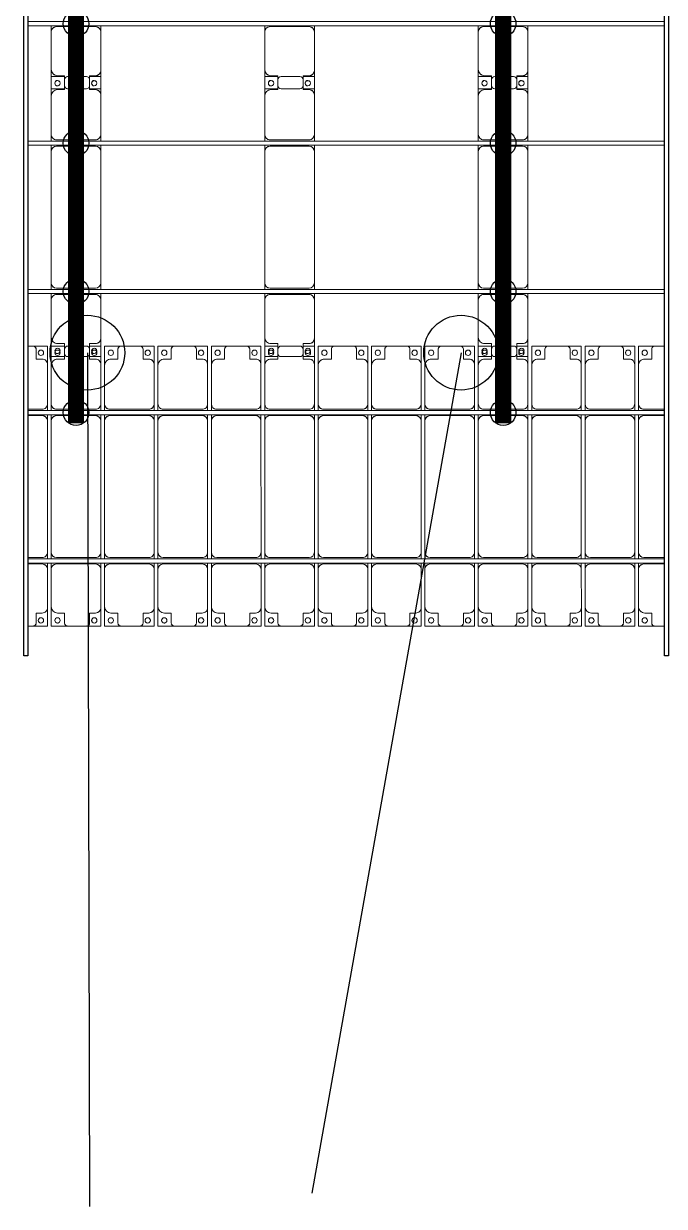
# Model space of a CAD drawing. Header units: millimetres. Extents: x -496478 to -186190, y -204059 to -87354.
# Drawn here: x -373232 to -367232, y -176156 to -165073 of the extents above; entities that cross this region are included whole.
import ezdxf

# ---------------------------------------------------------------- set-up
doc = ezdxf.new("R2010")
doc.units = ezdxf.units.MM
for name, color, linetype, lineweight in [('A-DETL-MBND', 5, 'Continuous', 9), ('A-GENM', 13, 'Continuous', 9), ('S-BEAM', 12, 'Continuous', 9)]:
    doc.layers.add(name, color=color, linetype=linetype, lineweight=lineweight)
for name, color, linetype in [('GC-BICH NEO', 6, 'Continuous'), ('GC-DAY NEO', 5, 'Continuous'), ('GC-HOP 40x60 GIA CUONG', 1, 'Continuous')]:
    doc.layers.add(name, color=color, linetype=linetype)

# ---------------------------------------------------------------- blocks, each defined once
blk = doc.blocks.new('Dải phao đi lại kèm đỡ invester - DẢI PHAO ĐI LẠI-18893-BỐ TRÍ KHUNG KẾT CẤU BÈ PIN 01')
at = {"layer": 'A-DETL-MBND', "color": 8}
for p, q in [((65588, 1312), (65540, 1312)), ((65588, 1312), (65723, 1312)), ((65723, 1312), (65588, 1312)), ((65618, 1190), (65618, 1282)), ((65723, 1312), (65723, 1140)), ((65758, 1312), (65882, 1312)), ((65758, 1130), (65758, 1312)), ((65882, 1282), (65882, 1190)), ((66088, 1312), (65912, 1312)), ((66118, 1312), (66223, 1312)), ((66118, 1190), (66118, 1282)), ((66223, 1312), (66223, 1140)), ((66258, 1312), (66412, 1312)), ((66258, 1130), (66258, 1312)), ((66412, 1312), (66258, 1312)), ((66382, 1282), (66382, 1190)), ((66588, 1312), (66412, 1312)), ((66588, 1312), (66723, 1312)), ((66723, 1312), (66588, 1312)), ((66618, 1190), (66618, 1282)), ((66723, 1312), (66723, 1140)), ((66758, 1312), (66912, 1312)), ((66758, 1130), (66758, 1312)), ((66912, 1312), (66758, 1312)), ((66882, 1282), (66882, 1190)), ((67088, 1312), (66912, 1312)), ((67088, 1312), (67223, 1312)), ((67223, 1312), (67088, 1312)), ((67118, 1190), (67118, 1282)), ((67223, 1312), (67223, 1140)), ((67258, 1312), (67412, 1312)), ((67258, 1130), (67258, 1312)), ((67412, 1312), (67258, 1312)), ((67382, 1282), (67382, 1190)), ((67588, 1312), (67412, 1312)), ((67588, 1312), (67723, 1312)), ((67723, 1312), (67588, 1312)), ((67618, 1190), (67618, 1282)), ((67723, 1312), (67723, 1140)), ((67758, 1312), (67882, 1312)), ((67758, 1130), (67758, 1312)), ((67882, 1282), (67882, 1190)), ((68088, 1312), (67912, 1312)), ((68118, 1312), (68223, 1312)), ((68118, 1190), (68118, 1282)), ((68223, 1312), (68223, 1140)), ((68258, 1312), (68412, 1312)), ((68258, 1130), (68258, 1312)), ((68412, 1312), (68258, 1312)), ((68382, 1282), (68382, 1190)), ((68588, 1312), (68412, 1312)), ((68590, 1312), (68723, 1312)), ((68723, 1312), (68590, 1312)), ((68618, 1190), (68618, 1282)), ((68723, 1312), (68723, 1140)), ((68758, 1312), (68912, 1312)), ((68758, 1130), (68758, 1312)), ((68912, 1312), (68758, 1312)), ((68882, 1282), (68882, 1190)), ((69088, 1312), (68912, 1312)), ((69088, 1312), (69223, 1312)), ((69223, 1312), (69088, 1312)), ((69118, 1190), (69118, 1282)), ((69223, 1312), (69223, 1140)), ((69258, 1312), (69412, 1312)), ((69258, 1130), (69258, 1312)), ((69412, 1312), (69258, 1312)), ((69382, 1282), (69382, 1190)), ((69588, 1312), (69412, 1312)), ((69588, 1312), (69723, 1312)), ((69723, 1312), (69588, 1312)), ((69618, 1190), (69618, 1282)), ((69723, 1312), (69723, 1140)), ((69758, 1312), (69882, 1312)), ((69758, 1130), (69758, 1312)), ((69882, 1282), (69882, 1190)), ((70088, 1312), (69912, 1312)), ((70118, 1312), (70223, 1312)), ((70118, 1190), (70118, 1282)), ((70223, 1312), (70223, 1140)), ((70258, 1312), (70412, 1312)), ((70258, 1130), (70258, 1312)), ((70412, 1312), (70258, 1312)), ((70382, 1282), (70382, 1190)), ((70588, 1312), (70412, 1312)), ((70588, 1312), (70723, 1312)), ((70723, 1312), (70588, 1312)), ((70618, 1190), (70618, 1282)), ((70723, 1312), (70723, 1140)), ((70758, 1312), (70912, 1312)), ((70758, 1130), (70758, 1312)), ((70912, 1312), (70758, 1312)), ((70882, 1282), (70882, 1190)), ((71088, 1312), (70912, 1312)), ((71088, 1312), (71223, 1312)), ((71223, 1312), (71088, 1312)), ((71118, 1190), (71118, 1282)), ((71223, 1312), (71223, 1140)), ((71258, 1312), (71412, 1312)), ((71258, 1130), (71258, 1312)), ((71412, 1312), (71258, 1312)), ((71382, 1282), (71382, 1190)), ((71500, 1312), (71412, 1312)), ((65673, 1190), (65618, 1190)), ((65723, 770), (65723, 1140)), ((65758, 1130), (65758, 770)), ((65882, 1190), (65818, 1190)), ((66173, 1190), (66118, 1190)), ((66223, 770), (66223, 1140)), ((66258, 1130), (66258, 770)), ((66382, 1190), (66318, 1190)), ((66673, 1190), (66618, 1190)), ((66723, 770), (66723, 1140)), ((66758, 1130), (66758, 770)), ((66882, 1190), (66818, 1190)), ((67173, 1190), (67118, 1190)), ((67223, 770), (67223, 1140)), ((67258, 1130), (67258, 770)), ((67382, 1190), (67318, 1190)), ((67673, 1190), (67618, 1190)), ((67723, 770), (67723, 1140)), ((67758, 1130), (67758, 770)), ((67882, 1190), (67818, 1190)), ((68173, 1190), (68118, 1190)), ((68223, 770), (68223, 1140)), ((68258, 1130), (68258, 770)), ((68382, 1190), (68318, 1190)), ((68673, 1190), (68618, 1190)), ((68723, 770), (68723, 1140)), ((68758, 1130), (68758, 770)), ((68882, 1190), (68818, 1190)), ((69173, 1190), (69118, 1190)), ((69223, 770), (69223, 1140)), ((69258, 1130), (69258, 770)), ((69382, 1190), (69318, 1190)), ((69673, 1190), (69618, 1190)), ((69723, 770), (69723, 1140)), ((69758, 1130), (69758, 770)), ((69882, 1190), (69818, 1190)), ((70173, 1190), (70118, 1190)), ((70223, 770), (70223, 1140)), ((70258, 1130), (70258, 770)), ((70382, 1190), (70318, 1190)), ((70673, 1190), (70618, 1190)), ((70723, 770), (70723, 1140)), ((70758, 1130), (70758, 770)), ((70882, 1190), (70818, 1190)), ((71173, 1190), (71118, 1190)), ((71223, 770), (71223, 1140)), ((71258, 1130), (71258, 770)), ((71382, 1190), (71318, 1190)), ((65540, 720), (65673, 720)), ((65723, 770), (65723, 708)), ((65723, 668), (65723, 610)), ((65758, 708), (65758, 770)), ((65758, 610), (65758, 668)), ((65808, 720), (66173, 720)), ((66223, 770), (66223, 708)), ((66223, 668), (66223, 610)), ((66258, 708), (66258, 770)), ((66258, 610), (66258, 668)), ((66308, 720), (66673, 720)), ((66723, 770), (66723, 708)), ((66723, 668), (66723, 610)), ((66758, 708), (66758, 770)), ((66758, 610), (66758, 668)), ((66808, 720), (67173, 720)), ((67223, 770), (67223, 708)), ((67223, 668), (67223, 610)), ((67258, 708), (67258, 770)), ((67258, 610), (67258, 668)), ((67308, 720), (67673, 720)), ((67723, 770), (67723, 708)), ((67723, 668), (67723, 610)), ((67758, 708), (67758, 770)), ((67758, 610), (67758, 668)), ((67808, 720), (68173, 720)), ((68223, 770), (68223, 708)), ((68223, 668), (68223, 610)), ((68258, 708), (68258, 770)), ((68258, 610), (68258, 668)), ((68308, 720), (68673, 720)), ((68723, 770), (68723, 708)), ((68723, 668), (68723, 610)), ((68758, 708), (68758, 770)), ((68758, 610), (68758, 668)), ((68808, 720), (69173, 720)), ((69223, 770), (69223, 708)), ((69223, 668), (69223, 610)), ((69258, 708), (69258, 770)), ((69258, 610), (69258, 668)), ((69308, 720), (69673, 720)), ((69723, 770), (69723, 708)), ((69723, 668), (69723, 610)), ((69758, 708), (69758, 770)), ((69758, 610), (69758, 668)), ((69808, 720), (70173, 720)), ((70223, 770), (70223, 708)), ((70223, 668), (70223, 610)), ((70258, 708), (70258, 770)), ((70258, 610), (70258, 668)), ((70308, 720), (70673, 720)), ((70723, 770), (70723, 708)), ((70723, 668), (70723, 610)), ((70758, 708), (70758, 770)), ((70758, 610), (70758, 668)), ((70808, 720), (71173, 720)), ((71223, 770), (71223, 708)), ((71223, 668), (71223, 610)), ((71258, 708), (71258, 770)), ((71258, 610), (71258, 668)), ((71308, 720), (71500, 720)), ((65673, 660), (65540, 660)), ((65723, -620), (65723, 610)), ((65758, 610), (65758, -620)), ((66173, 660), (65808, 660)), ((66223, -620), (66223, 610)), ((66258, 610), (66258, -620)), ((66673, 660), (66308, 660)), ((66723, -620), (66723, 610)), ((66758, 610), (66758, -620)), ((67173, 660), (66808, 660)), ((67223, -620), (67223, 610)), ((67258, 610), (67258, -620)), ((67673, 660), (67308, 660)), ((67723, -620), (67723, 610)), ((67758, 610), (67758, -620)), ((68173, 660), (67808, 660)), ((68223, -620), (68223, 610)), ((68258, 610), (68258, -620)), ((68673, 660), (68308, 660)), ((68723, -620), (68723, 610)), ((68758, 610), (68758, -620)), ((69173, 660), (68808, 660)), ((69223, -620), (69223, 610)), ((69258, 610), (69258, -620)), ((69673, 660), (69308, 660)), ((69723, -620), (69723, 610)), ((69758, 610), (69758, -620)), ((70173, 660), (69808, 660)), ((70223, -620), (70223, 610)), ((70258, 610), (70258, -620)), ((70673, 660), (70308, 660)), ((70723, -620), (70723, 610)), ((70758, 610), (70758, -620)), ((71173, 660), (70808, 660)), ((71223, -620), (71223, 610)), ((71258, 610), (71258, -620)), ((71500, 660), (71308, 660)), ((65723, -620), (65723, -682)), ((65758, -682), (65758, -620)), ((66223, -620), (66223, -682)), ((66258, -682), (66258, -620)), ((66723, -620), (66723, -682)), ((66758, -682), (66758, -620)), ((67223, -620), (67223, -682)), ((67258, -682), (67258, -620)), ((67723, -620), (67723, -682)), ((67758, -682), (67758, -620)), ((68223, -620), (68223, -682)), ((68258, -682), (68258, -620)), ((68723, -620), (68723, -682)), ((68758, -682), (68758, -620)), ((69223, -620), (69223, -682)), ((69258, -682), (69258, -620)), ((69723, -620), (69723, -682)), ((69758, -682), (69758, -620)), ((70223, -620), (70223, -682)), ((70258, -682), (70258, -620)), ((70723, -620), (70723, -682)), ((70758, -682), (70758, -620)), ((71223, -620), (71223, -682)), ((71258, -682), (71258, -620)), ((65540, -670), (65673, -670)), ((65673, -730), (65540, -730)), ((65723, -722), (65723, -780)), ((65758, -780), (65758, -722)), ((65808, -670), (66173, -670)), ((66173, -730), (65808, -730)), ((66223, -722), (66223, -780)), ((66258, -780), (66258, -722)), ((66308, -670), (66673, -670)), ((66673, -730), (66308, -730)), ((66723, -722), (66723, -780)), ((66758, -780), (66758, -722)), ((66808, -670), (67173, -670)), ((67173, -730), (66808, -730)), ((67223, -722), (67223, -780)), ((67258, -780), (67258, -722)), ((67308, -670), (67673, -670)), ((67673, -730), (67308, -730)), ((67723, -722), (67723, -780)), ((67758, -780), (67758, -722)), ((67808, -670), (68173, -670)), ((68173, -730), (67808, -730)), ((68223, -722), (68223, -780)), ((68258, -780), (68258, -722)), ((68308, -670), (68673, -670)), ((68673, -730), (68308, -730)), ((68723, -722), (68723, -780)), ((68758, -780), (68758, -722)), ((68808, -670), (69173, -670)), ((69173, -730), (68808, -730)), ((69223, -722), (69223, -780)), ((69258, -780), (69258, -722)), ((69308, -670), (69673, -670)), ((69673, -730), (69308, -730)), ((69723, -722), (69723, -780)), ((69758, -780), (69758, -722)), ((69808, -670), (70173, -670)), ((70173, -730), (69808, -730)), ((70223, -722), (70223, -780)), ((70258, -780), (70258, -722)), ((70308, -670), (70673, -670)), ((70673, -730), (70308, -730)), ((70723, -722), (70723, -780)), ((70758, -780), (70758, -722)), ((70808, -670), (71173, -670)), ((71173, -730), (70808, -730)), ((71223, -722), (71223, -780)), ((71258, -780), (71258, -722)), ((71308, -670), (71500, -670)), ((71500, -730), (71308, -730)), ((65723, -1140), (65723, -780)), ((65758, -780), (65758, -1130)), ((66223, -1140), (66223, -780)), ((66258, -780), (66258, -1130)), ((66723, -1140), (66723, -780)), ((66758, -780), (66758, -1130)), ((67223, -1140), (67223, -780)), ((67258, -780), (67258, -1130)), ((67723, -1140), (67723, -780)), ((67758, -780), (67758, -1130)), ((68223, -1140), (68223, -780)), ((68258, -780), (68258, -1130)), ((68723, -1140), (68723, -780)), ((68758, -780), (68758, -1130)), ((69223, -1140), (69223, -780)), ((69258, -780), (69258, -1130)), ((69723, -1140), (69723, -780)), ((69758, -780), (69758, -1130)), ((70223, -1140), (70223, -780)), ((70258, -780), (70258, -1130)), ((70723, -1140), (70723, -780)), ((70758, -780), (70758, -1130)), ((71223, -1140), (71223, -780)), ((71258, -780), (71258, -1130)), ((65618, -1282), (65618, -1190)), ((65618, -1190), (65673, -1190)), ((65723, -1140), (65723, -1312)), ((65758, -1312), (65758, -1130)), ((65818, -1190), (65882, -1190)), ((65882, -1190), (65882, -1282)), ((66118, -1282), (66118, -1190)), ((66118, -1190), (66173, -1190)), ((66223, -1140), (66223, -1312)), ((66258, -1312), (66258, -1130)), ((66318, -1190), (66382, -1190)), ((66382, -1190), (66382, -1282)), ((66618, -1282), (66618, -1190)), ((66618, -1190), (66673, -1190)), ((66723, -1140), (66723, -1312)), ((66758, -1312), (66758, -1130)), ((66818, -1190), (66882, -1190)), ((66882, -1190), (66882, -1282)), ((67118, -1282), (67118, -1190)), ((67118, -1190), (67173, -1190)), ((67223, -1140), (67223, -1312)), ((67258, -1312), (67258, -1130)), ((67318, -1190), (67382, -1190)), ((67382, -1190), (67382, -1282)), ((67618, -1282), (67618, -1190)), ((67618, -1190), (67673, -1190)), ((67723, -1140), (67723, -1312)), ((67758, -1312), (67758, -1130)), ((67818, -1190), (67882, -1190)), ((67882, -1190), (67882, -1282)), ((68118, -1282), (68118, -1190)), ((68118, -1190), (68173, -1190)), ((68223, -1140), (68223, -1312)), ((68258, -1312), (68258, -1130)), ((68318, -1190), (68382, -1190)), ((68382, -1190), (68382, -1282)), ((68618, -1282), (68618, -1190)), ((68618, -1190), (68673, -1190)), ((68723, -1140), (68723, -1312)), ((68758, -1312), (68758, -1130)), ((68818, -1190), (68882, -1190)), ((68882, -1190), (68882, -1282)), ((69118, -1282), (69118, -1190)), ((69118, -1190), (69173, -1190)), ((69223, -1140), (69223, -1312)), ((69258, -1312), (69258, -1130)), ((69318, -1190), (69382, -1190)), ((69382, -1190), (69382, -1282)), ((69618, -1282), (69618, -1190)), ((69618, -1190), (69673, -1190)), ((69723, -1140), (69723, -1312)), ((69758, -1312), (69758, -1130)), ((69818, -1190), (69882, -1190)), ((69882, -1190), (69882, -1282)), ((70118, -1282), (70118, -1190)), ((70118, -1190), (70173, -1190)), ((70223, -1140), (70223, -1312)), ((70258, -1312), (70258, -1130)), ((70318, -1190), (70382, -1190)), ((70382, -1190), (70382, -1282)), ((70618, -1282), (70618, -1190)), ((70618, -1190), (70673, -1190)), ((70723, -1140), (70723, -1312)), ((70758, -1312), (70758, -1130)), ((70818, -1190), (70882, -1190)), ((70882, -1190), (70882, -1282)), ((71118, -1282), (71118, -1190)), ((71118, -1190), (71173, -1190)), ((71223, -1140), (71223, -1312)), ((71258, -1312), (71258, -1130)), ((71318, -1190), (71382, -1190)), ((71382, -1190), (71382, -1282)), ((65540, -1312), (65588, -1312)), ((65723, -1312), (65588, -1312)), ((65588, -1312), (65723, -1312)), ((65912, -1312), (65758, -1312)), ((65758, -1312), (65912, -1312)), ((65912, -1312), (66088, -1312)), ((66223, -1312), (66088, -1312)), ((66088, -1312), (66223, -1312)), ((66412, -1312), (66258, -1312)), ((66258, -1312), (66412, -1312)), ((66412, -1312), (66588, -1312)), ((66723, -1312), (66588, -1312)), ((66588, -1312), (66723, -1312)), ((66912, -1312), (66758, -1312)), ((66758, -1312), (66912, -1312)), ((66912, -1312), (67088, -1312)), ((67223, -1312), (67088, -1312)), ((67088, -1312), (67223, -1312)), ((67412, -1312), (67258, -1312)), ((67258, -1312), (67412, -1312)), ((67412, -1312), (67588, -1312)), ((67723, -1312), (67588, -1312)), ((67588, -1312), (67723, -1312)), ((67912, -1312), (67758, -1312)), ((67758, -1312), (67912, -1312)), ((67912, -1312), (68088, -1312)), ((68223, -1312), (68088, -1312)), ((68088, -1312), (68223, -1312)), ((68412, -1312), (68258, -1312)), ((68258, -1312), (68412, -1312)), ((68412, -1312), (68588, -1312)), ((68723, -1312), (68590, -1312)), ((68590, -1312), (68723, -1312)), ((68912, -1312), (68758, -1312)), ((68758, -1312), (68912, -1312)), ((68912, -1312), (69088, -1312)), ((69223, -1312), (69088, -1312)), ((69088, -1312), (69223, -1312)), ((69412, -1312), (69258, -1312)), ((69258, -1312), (69412, -1312)), ((69412, -1312), (69588, -1312)), ((69723, -1312), (69588, -1312)), ((69588, -1312), (69723, -1312)), ((69912, -1312), (69758, -1312)), ((69758, -1312), (69912, -1312)), ((69912, -1312), (70088, -1312)), ((70223, -1312), (70088, -1312)), ((70088, -1312), (70223, -1312)), ((70412, -1312), (70258, -1312)), ((70258, -1312), (70412, -1312)), ((70412, -1312), (70588, -1312)), ((70723, -1312), (70588, -1312)), ((70588, -1312), (70723, -1312)), ((70912, -1312), (70758, -1312)), ((70758, -1312), (70912, -1312)), ((70912, -1312), (71088, -1312)), ((71223, -1312), (71088, -1312)), ((71088, -1312), (71223, -1312)), ((71412, -1312), (71258, -1312)), ((71258, -1312), (71412, -1312)), ((71412, -1312), (71500, -1312))]:
    blk.add_line(p, q, dxfattribs=at)
for centre, radius, start, end in [((65588, 1282), 30, 0, 90), ((65588, 1282), 30, 75, 90), ((65588, 1282), 30, 15, 90), ((65588, 1282), 30, 75, 90), ((65662, 1249), 25, 90, 270), ((65662, 1249), 25, 150, 180), ((65662, 1249), 25, 120, 135), ((65662, 1249), 25, 90, 105), ((65662, 1249), 25, 270, 90), ((65817, 1249), 25, 90, 270), ((65817, 1249), 25, 270, 90), ((65912, 1282), 30, 90, 180), ((66088, 1282), 30, 0, 90), ((66162, 1249), 25, 90, 270), ((66162, 1249), 25, 150, 180), ((66162, 1249), 25, 120, 135), ((66162, 1249), 25, 90, 105), ((66162, 1249), 25, 270, 90), ((66317, 1249), 25, 90, 270), ((66317, 1249), 25, 270, 90), ((66412, 1282), 30, 90, 180), ((66412, 1282), 30, 90, 165), ((66412, 1282), 30, 90, 105), ((66412, 1282), 30, 90, 105), ((66588, 1282), 30, 0, 90), ((66588, 1282), 30, 75, 90), ((66588, 1282), 30, 15, 90), ((66588, 1282), 30, 75, 90), ((66662, 1249), 25, 90, 270), ((66662, 1249), 25, 150, 180), ((66662, 1249), 25, 120, 135), ((66662, 1249), 25, 90, 105), ((66662, 1249), 25, 270, 90), ((66817, 1249), 25, 90, 270), ((66817, 1249), 25, 270, 90), ((66912, 1282), 30, 90, 180), ((66912, 1282), 30, 90, 165), ((66912, 1282), 30, 90, 105), ((66912, 1282), 30, 90, 105), ((67088, 1282), 30, 0, 90), ((67088, 1282), 30, 75, 90), ((67088, 1282), 30, 15, 90), ((67088, 1282), 30, 75, 90), ((67162, 1249), 25, 90, 270), ((67162, 1249), 25, 150, 180), ((67162, 1249), 25, 120, 135), ((67162, 1249), 25, 90, 105), ((67162, 1249), 25, 270, 90), ((67317, 1249), 25, 90, 270), ((67317, 1249), 25, 270, 90), ((67412, 1282), 30, 90, 180), ((67412, 1282), 30, 90, 165), ((67412, 1282), 30, 90, 105), ((67412, 1282), 30, 90, 105), ((67588, 1282), 30, 0, 90), ((67588, 1282), 30, 75, 90), ((67588, 1282), 30, 15, 90), ((67588, 1282), 30, 75, 90), ((67662, 1249), 25, 90, 270), ((67662, 1249), 25, 150, 180), ((67662, 1249), 25, 120, 135), ((67662, 1249), 25, 90, 105), ((67662, 1249), 25, 270, 90), ((67817, 1249), 25, 90, 270), ((67817, 1249), 25, 270, 90), ((67912, 1282), 30, 90, 180), ((68088, 1282), 30, 0, 90), ((68162, 1249), 25, 90, 270), ((68162, 1249), 25, 150, 180), ((68162, 1249), 25, 120, 135), ((68162, 1249), 25, 90, 105), ((68162, 1249), 25, 270, 90), ((68317, 1249), 25, 90, 270), ((68317, 1249), 25, 270, 90), ((68412, 1282), 30, 90, 180), ((68412, 1282), 30, 90, 165), ((68412, 1282), 30, 90, 105), ((68412, 1282), 30, 90, 105), ((68588, 1282), 30, 360, 90), ((68588, 1282), 30, 75, 86.9178), ((68588, 1282), 30, 15, 86.9178), ((68588, 1282), 30, 75, 86.9178), ((68662, 1249), 25, 90, 270), ((68662, 1249), 25, 150, 180), ((68662, 1249), 25, 120, 135), ((68662, 1249), 25, 90, 105), ((68662, 1249), 25, 270, 90), ((68817, 1249), 25, 90, 270), ((68817, 1249), 25, 270, 90), ((68912, 1282), 30, 90, 180), ((68912, 1282), 30, 90, 165), ((68912, 1282), 30, 90, 105), ((68912, 1282), 30, 90, 105), ((69088, 1282), 30, 0, 90), ((69088, 1282), 30, 75, 90), ((69088, 1282), 30, 15, 90), ((69088, 1282), 30, 75, 90), ((69162, 1249), 25, 90, 270), ((69162, 1249), 25, 150, 180), ((69162, 1249), 25, 120, 135), ((69162, 1249), 25, 90, 105), ((69162, 1249), 25, 270, 90), ((69317, 1249), 25, 90, 270), ((69317, 1249), 25, 270, 90), ((69412, 1282), 30, 90, 180), ((69412, 1282), 30, 90, 165), ((69412, 1282), 30, 90, 105), ((69412, 1282), 30, 90, 105), ((69588, 1282), 30, 0, 90), ((69588, 1282), 30, 75, 90), ((69588, 1282), 30, 15, 90), ((69588, 1282), 30, 75, 90), ((69662, 1249), 25, 90, 270), ((69662, 1249), 25, 150, 180), ((69662, 1249), 25, 120, 135), ((69662, 1249), 25, 90, 105), ((69662, 1249), 25, 270, 90), ((69817, 1249), 25, 90, 270), ((69817, 1249), 25, 270, 90), ((69912, 1282), 30, 90, 180), ((70088, 1282), 30, 360, 90), ((70162, 1249), 25, 90, 270), ((70162, 1249), 25, 150, 180), ((70162, 1249), 25, 120, 135), ((70162, 1249), 25, 90, 105), ((70162, 1249), 25, 270, 90), ((70317, 1249), 25, 90, 270), ((70317, 1249), 25, 270, 90), ((70412, 1282), 30, 90, 180), ((70412, 1282), 30, 90, 165), ((70412, 1282), 30, 90, 105), ((70412, 1282), 30, 90, 105), ((70588, 1282), 30, 360, 90), ((70588, 1282), 30, 75, 90), ((70588, 1282), 30, 15, 90), ((70588, 1282), 30, 75, 90), ((70662, 1249), 25, 90, 270), ((70662, 1249), 25, 150, 180), ((70662, 1249), 25, 120, 135), ((70662, 1249), 25, 90, 105), ((70662, 1249), 25, 270, 90), ((70817, 1249), 25, 90, 270), ((70817, 1249), 25, 270, 90), ((70912, 1282), 30, 90, 180), ((70912, 1282), 30, 90, 165), ((70912, 1282), 30, 90, 105), ((70912, 1282), 30, 90, 105), ((71088, 1282), 30, 0, 90), ((71088, 1282), 30, 75, 90), ((71088, 1282), 30, 15, 90), ((71088, 1282), 30, 75, 90), ((71162, 1249), 25, 90, 270), ((71162, 1249), 25, 150, 180), ((71162, 1249), 25, 120, 135), ((71162, 1249), 25, 90, 105), ((71162, 1249), 25, 270, 90), ((71317, 1249), 25, 90, 270), ((71317, 1249), 25, 270, 90), ((71412, 1282), 30, 90, 180), ((71412, 1282), 30, 90, 165), ((71412, 1282), 30, 90, 105), ((71412, 1282), 30, 90, 105), ((65673, 1140), 50, 360, 90), ((65673, 1140), 50, 45, 90), ((65818, 1130), 60, 90, 180), ((65818, 1130), 60, 90, 135), ((66173, 1140), 50, 360, 90), ((66173, 1140), 50, 45, 90), ((66318, 1130), 60, 90, 180), ((66318, 1130), 60, 90, 135), ((66673, 1140), 50, 0, 90), ((66673, 1140), 50, 45, 90), ((66818, 1130), 60, 90, 180), ((66818, 1130), 60, 90, 135), ((67173, 1140), 50, 0, 90), ((67173, 1140), 50, 45, 90), ((67318, 1130), 60, 90, 180), ((67318, 1130), 60, 90, 135), ((67673, 1140), 50, 360, 90), ((67673, 1140), 50, 45, 90), ((67818, 1130), 60, 90, 180), ((67818, 1130), 60, 90, 135), ((68173, 1140), 50, 0, 90), ((68173, 1140), 50, 45, 90), ((68318, 1130), 60, 90, 180), ((68318, 1130), 60, 90, 135), ((68673, 1140), 50, 0, 90), ((68673, 1140), 50, 45, 90), ((68818, 1130), 60, 90, 180), ((68818, 1130), 60, 90, 135), ((69173, 1140), 50, 360, 90), ((69173, 1140), 50, 45, 90), ((69318, 1130), 60, 90, 180), ((69318, 1130), 60, 90, 135), ((69673, 1140), 50, 0, 90), ((69673, 1140), 50, 45, 90), ((69818, 1130), 60, 90, 180), ((69818, 1130), 60, 90, 135), ((70173, 1140), 50, 0, 90), ((70173, 1140), 50, 45, 90), ((70318, 1130), 60, 90, 180), ((70318, 1130), 60, 90, 135), ((70673, 1140), 50, 0, 90), ((70673, 1140), 50, 45, 90), ((70818, 1130), 60, 90, 180), ((70818, 1130), 60, 90, 135), ((71173, 1140), 50, 0, 90), ((71173, 1140), 50, 45, 90), ((71318, 1130), 60, 90, 180), ((71318, 1130), 60, 90, 135), ((65673, 770), 50, 270, 0), ((65673, 770), 50, 270, 315), ((65808, 770), 50, 180, 270), ((65808, 770), 50, 225, 270), ((66173, 770), 50, 270, 0), ((66173, 770), 50, 270, 315), ((66308, 770), 50, 180, 270), ((66308, 770), 50, 225, 270), ((66673, 770), 50, 270, 360), ((66673, 770), 50, 270, 315), ((66808, 770), 50, 180, 270), ((66808, 770), 50, 225, 270), ((67173, 770), 50, 270, 0), ((67173, 770), 50, 270, 315), ((67308, 770), 50, 180, 270), ((67308, 770), 50, 225, 270), ((67673, 770), 50, 270, 0), ((67673, 770), 50, 270, 315), ((67808, 770), 50, 180, 270), ((67808, 770), 50, 225, 270), ((68173, 770), 50, 270, 0), ((68173, 770), 50, 270, 315), ((68308, 770), 50, 180, 270), ((68308, 770), 50, 225, 270), ((68673, 770), 50, 270, 360), ((68673, 770), 50, 270, 315), ((68808, 770), 50, 180, 270), ((68808, 770), 50, 225, 270), ((69173, 770), 50, 270, 360), ((69173, 770), 50, 270, 315), ((69308, 770), 50, 180, 270), ((69308, 770), 50, 225, 270), ((69673, 770), 50, 270, 360), ((69673, 770), 50, 270, 315), ((69808, 770), 50, 180, 270), ((69808, 770), 50, 225, 270), ((70173, 770), 50, 270, 360), ((70173, 770), 50, 270, 315), ((70308, 770), 50, 180, 270), ((70308, 770), 50, 225, 270), ((70673, 770), 50, 270, 0), ((70673, 770), 50, 270, 315), ((70808, 770), 50, 180, 270), ((70808, 770), 50, 225, 270), ((71173, 770), 50, 270, 360), ((71173, 770), 50, 270, 315), ((71308, 770), 50, 180, 270), ((71308, 770), 50, 225, 270), ((65673, 610), 50, 360, 90), ((65673, 610), 50, 15, 90), ((65808, 610), 50, 90, 180), ((65808, 610), 50, 105, 180), ((66173, 610), 50, 0, 90), ((66173, 610), 50, 15, 90), ((66308, 610), 50, 90, 180), ((66308, 610), 50, 105, 180), ((66673, 610), 50, 360, 90), ((66673, 610), 50, 15, 90), ((66808, 610), 50, 90, 180), ((66808, 610), 50, 105, 180), ((67173, 610), 50, 0, 90), ((67173, 610), 50, 15, 90), ((67308, 610), 50, 90, 180), ((67308, 610), 50, 105, 180), ((67673, 610), 50, 0, 90), ((67673, 610), 50, 15, 90), ((67808, 610), 50, 90, 180), ((67808, 610), 50, 120, 180), ((67808, 610), 50, 105, 115.7212), ((68173, 610), 50, 360, 90), ((68173, 610), 50, 15, 90), ((68308, 610), 50, 90, 180), ((68308, 610), 50, 105, 180), ((68673, 610), 50, 360, 90), ((68673, 610), 50, 15, 90), ((68808, 610), 50, 90, 180), ((68808, 610), 50, 105, 180), ((69173, 610), 50, 0, 90), ((69173, 610), 50, 15, 90), ((69308, 610), 50, 90, 180), ((69308, 610), 50, 105, 180), ((69673, 610), 50, 0, 90), ((69673, 610), 50, 15, 90), ((69808, 610), 50, 90, 180), ((69808, 610), 50, 105, 180), ((70173, 610), 50, 360, 90), ((70173, 610), 50, 15, 90), ((70308, 610), 50, 90, 180), ((70308, 610), 50, 105, 180), ((70673, 610), 50, 360, 90), ((70673, 610), 50, 15, 90), ((70808, 610), 50, 90, 180), ((70808, 610), 50, 105, 180), ((71173, 610), 50, 0, 90), ((71173, 610), 50, 15, 90), ((71308, 610), 50, 90, 180), ((71308, 610), 50, 105, 180), ((65673, -620), 50, 270, 0), ((65673, -620), 50, 270, 0), ((65808, -620), 50, 180, 270), ((65808, -620), 50, 195, 270), ((66173, -620), 50, 270, 0), ((66173, -620), 50, 270, 0), ((66308, -620), 50, 180, 270), ((66308, -620), 50, 195, 270), ((66673, -620), 50, 270, 0), ((66673, -620), 50, 270, 0), ((66808, -620), 50, 180, 270), ((66808, -620), 50, 195, 270), ((67173, -620), 50, 270, 0), ((67173, -620), 50, 270, 0), ((67308, -620), 50, 180, 270), ((67308, -620), 50, 195, 270), ((67673, -620), 50, 270, 0), ((67673, -620), 50, 270, 0), ((67808, -620), 50, 180, 270), ((67808, -620), 50, 195, 240), ((68173, -620), 50, 270, 360), ((68173, -620), 50, 270, 360), ((68308, -620), 50, 180, 270), ((68308, -620), 50, 195, 270), ((68673, -620), 50, 270, 0), ((68673, -620), 50, 270, 0), ((68808, -620), 50, 180, 270), ((68808, -620), 50, 195, 270), ((69173, -620), 50, 270, 0), ((69173, -620), 50, 270, 0), ((69308, -620), 50, 180, 270), ((69308, -620), 50, 195, 270), ((69673, -620), 50, 270, 0), ((69673, -620), 50, 270, 0), ((69808, -620), 50, 180, 270), ((69808, -620), 50, 195, 270), ((70173, -620), 50, 270, 0), ((70173, -620), 50, 270, 0), ((70308, -620), 50, 180, 270), ((70308, -620), 50, 195, 270), ((70673, -620), 50, 270, 0), ((70673, -620), 50, 270, 0), ((70808, -620), 50, 180, 270), ((70808, -620), 50, 195, 270), ((71173, -620), 50, 270, 0), ((71173, -620), 50, 270, 0), ((71308, -620), 50, 180, 270), ((71308, -620), 50, 195, 270), ((65673, -780), 50, 0, 90), ((65673, -780), 50, 45, 90), ((65808, -780), 50, 90, 180), ((65808, -780), 50, 90, 135), ((66173, -780), 50, 0, 90), ((66173, -780), 50, 45, 90), ((66308, -780), 50, 90, 180), ((66308, -780), 50, 90, 135), ((66673, -780), 50, 0, 90), ((66673, -780), 50, 45, 90), ((66808, -780), 50, 90, 180), ((66808, -780), 50, 90, 135), ((67173, -780), 50, 0, 90), ((67173, -780), 50, 45, 90), ((67308, -780), 50, 90, 180), ((67308, -780), 50, 90, 135), ((67673, -780), 50, 0, 90), ((67673, -780), 50, 45, 90), ((67808, -780), 50, 90, 180), ((67808, -780), 50, 90, 135), ((67808, -620), 50, 244.257, 270), ((68173, -780), 50, 0, 90), ((68173, -780), 50, 45, 90), ((68308, -780), 50, 90, 180), ((68308, -780), 50, 90, 135), ((68673, -780), 50, 0, 90), ((68673, -780), 50, 45, 90), ((68808, -780), 50, 90, 180), ((68808, -780), 50, 90, 135), ((69173, -780), 50, 0, 90), ((69173, -780), 50, 45, 90), ((69308, -780), 50, 90, 180), ((69308, -780), 50, 90, 135), ((69673, -780), 50, 0, 90), ((69673, -780), 50, 45, 90), ((69808, -780), 50, 90, 180), ((69808, -780), 50, 90, 135), ((70173, -780), 50, 0, 90), ((70173, -780), 50, 45, 90), ((70308, -780), 50, 90, 180), ((70308, -780), 50, 90, 135), ((70673, -780), 50, 360, 90), ((70673, -780), 50, 45, 90), ((70808, -780), 50, 90, 180), ((70808, -780), 50, 90, 135), ((71173, -780), 50, 0, 90), ((71173, -780), 50, 45, 90), ((71308, -780), 50, 90, 180), ((71308, -780), 50, 90, 135), ((65673, -1140), 50, 270, 0), ((65673, -1140), 50, 270, 315), ((65818, -1130), 60, 180, 270), ((65818, -1130), 60, 225, 270), ((66173, -1140), 50, 270, 360), ((66173, -1140), 50, 270, 315), ((66318, -1130), 60, 180, 270), ((66318, -1130), 60, 225, 270), ((66673, -1140), 50, 270, 360), ((66673, -1140), 50, 270, 315), ((66818, -1130), 60, 180, 270), ((66818, -1130), 60, 225, 270), ((67173, -1140), 50, 270, 0), ((67173, -1140), 50, 270, 315), ((67318, -1130), 60, 180, 270), ((67318, -1130), 60, 225, 270), ((67673, -1140), 50, 270, 360), ((67673, -1140), 50, 270, 315), ((67818, -1130), 60, 180, 270), ((67818, -1130), 60, 225, 270), ((68173, -1140), 50, 270, 360), ((68173, -1140), 50, 270, 315), ((68318, -1130), 60, 180, 270), ((68318, -1130), 60, 225, 270), ((68673, -1140), 50, 270, 0), ((68673, -1140), 50, 270, 315), ((68818, -1130), 60, 180, 270), ((68818, -1130), 60, 225, 270), ((69173, -1140), 50, 270, 0), ((69173, -1140), 50, 270, 315), ((69318, -1130), 60, 180, 270), ((69318, -1130), 60, 225, 270), ((69673, -1140), 50, 270, 360), ((69673, -1140), 50, 270, 315), ((69818, -1130), 60, 180, 270), ((69818, -1130), 60, 225, 270), ((70173, -1140), 50, 270, 0), ((70173, -1140), 50, 270, 315), ((70318, -1130), 60, 180, 270), ((70318, -1130), 60, 225, 270), ((70673, -1140), 50, 270, 0), ((70673, -1140), 50, 270, 315), ((70818, -1130), 60, 180, 270), ((70818, -1130), 60, 225, 270), ((71173, -1140), 50, 270, 0), ((71173, -1140), 50, 270, 315), ((71318, -1130), 60, 180, 270), ((71318, -1130), 60, 225, 270), ((65588, -1282), 30, 270, 360), ((65588, -1282), 30, 270, 345), ((65588, -1282), 30, 270, 285), ((65588, -1282), 30, 270, 285), ((65588, -1282), 30, 315, 330), ((65588, -1282), 30, 315, 330), ((65662, -1259), 25, 90, 270), ((65662, -1259), 25, 165, 270), ((65662, -1259), 25, 270, 90), ((65662, -1259), 25, 0, 15), ((65817, -1259), 25, 90, 270), ((65817, -1259), 25, 165, 180), ((65817, -1259), 25, 270, 90), ((65817, -1259), 25, 270, 285), ((65912, -1282), 30, 180, 270), ((65912, -1282), 30, 195, 270), ((65912, -1282), 30, 255, 270), ((65912, -1282), 30, 255, 270), ((66088, -1282), 30, 270, 0), ((66088, -1282), 30, 270, 345), ((66088, -1282), 30, 270, 285), ((66088, -1282), 30, 270, 285), ((66088, -1282), 30, 315, 330), ((66088, -1282), 30, 315, 330), ((66162, -1259), 25, 90, 270), ((66162, -1259), 25, 165, 270), ((66162, -1259), 25, 270, 90), ((66162, -1259), 25, 360, 15), ((66317, -1259), 25, 90, 270), ((66317, -1259), 25, 165, 180), ((66317, -1259), 25, 270, 90), ((66317, -1259), 25, 270, 285), ((66412, -1282), 30, 180, 270), ((66412, -1282), 30, 195, 270), ((66412, -1282), 30, 255, 270), ((66412, -1282), 30, 255, 270), ((66588, -1282), 30, 270, 360), ((66588, -1282), 30, 270, 345), ((66588, -1282), 30, 270, 285), ((66588, -1282), 30, 270, 285), ((66588, -1282), 30, 315, 330), ((66588, -1282), 30, 315, 330), ((66662, -1259), 25, 90, 270), ((66662, -1259), 25, 165, 270), ((66662, -1259), 25, 270, 90), ((66662, -1259), 25, 0, 15), ((66817, -1259), 25, 90, 270), ((66817, -1259), 25, 165, 180), ((66817, -1259), 25, 270, 90), ((66817, -1259), 25, 270, 285), ((66912, -1282), 30, 180, 270), ((66912, -1282), 30, 195, 270), ((66912, -1282), 30, 255, 270), ((66912, -1282), 30, 255, 270), ((67088, -1282), 30, 270, 0), ((67088, -1282), 30, 270, 345), ((67088, -1282), 30, 270, 285), ((67088, -1282), 30, 270, 285), ((67088, -1282), 30, 315, 330), ((67088, -1282), 30, 315, 330), ((67162, -1259), 25, 90, 270), ((67162, -1259), 25, 165, 270), ((67162, -1259), 25, 270, 90), ((67162, -1259), 25, 0, 15), ((67317, -1259), 25, 90, 270), ((67317, -1259), 25, 165, 180), ((67317, -1259), 25, 270, 90), ((67317, -1259), 25, 270, 285), ((67412, -1282), 30, 180, 270), ((67412, -1282), 30, 195, 270), ((67412, -1282), 30, 255, 270), ((67412, -1282), 30, 255, 270), ((67588, -1282), 30, 270, 0), ((67588, -1282), 30, 270, 345), ((67588, -1282), 30, 270, 285), ((67588, -1282), 30, 270, 285), ((67588, -1282), 30, 315, 330), ((67588, -1282), 30, 315, 330), ((67662, -1259), 25, 90, 270), ((67662, -1259), 25, 165, 270), ((67662, -1259), 25, 270, 90), ((67662, -1259), 25, 0, 15), ((67817, -1259), 25, 90, 270), ((67817, -1259), 25, 165, 180), ((67817, -1259), 25, 270, 90), ((67817, -1259), 25, 270, 285), ((67912, -1282), 30, 180, 270), ((67912, -1282), 30, 195, 270), ((67912, -1282), 30, 255, 270), ((67912, -1282), 30, 255, 270), ((68088, -1282), 30, 270, 360), ((68088, -1282), 30, 270, 345), ((68088, -1282), 30, 270, 285), ((68088, -1282), 30, 270, 285), ((68088, -1282), 30, 315, 330), ((68088, -1282), 30, 315, 330), ((68162, -1259), 25, 90, 270), ((68162, -1259), 25, 165, 270), ((68162, -1259), 25, 270, 90), ((68162, -1259), 25, 0, 15), ((68317, -1259), 25, 90, 270), ((68317, -1259), 25, 165, 180), ((68317, -1259), 25, 270, 90), ((68317, -1259), 25, 270, 285), ((68412, -1282), 30, 180, 270), ((68412, -1282), 30, 195, 270), ((68412, -1282), 30, 255, 270), ((68412, -1282), 30, 255, 270), ((68588, -1282), 30, 270, 360), ((68588, -1282), 30, 273.0151, 345), ((68588, -1282), 30, 273.0151, 285), ((68588, -1282), 30, 273.0151, 285), ((68588, -1282), 30, 315, 330), ((68588, -1282), 30, 315, 330), ((68662, -1259), 25, 90, 270), ((68662, -1259), 25, 165, 270), ((68662, -1259), 25, 270, 90), ((68662, -1259), 25, 360, 15), ((68817, -1259), 25, 90, 270), ((68817, -1259), 25, 165, 180), ((68817, -1259), 25, 270, 90), ((68817, -1259), 25, 270, 285), ((68912, -1282), 30, 180, 270), ((68912, -1282), 30, 195, 270), ((68912, -1282), 30, 255, 270), ((68912, -1282), 30, 255, 270), ((69088, -1282), 30, 270, 0), ((69088, -1282), 30, 270, 345), ((69088, -1282), 30, 270, 285), ((69088, -1282), 30, 270, 285), ((69088, -1282), 30, 315, 330), ((69088, -1282), 30, 315, 330), ((69162, -1259), 25, 90, 270), ((69162, -1259), 25, 165, 270), ((69162, -1259), 25, 270, 90), ((69162, -1259), 25, 0, 15), ((69317, -1259), 25, 90, 270), ((69317, -1259), 25, 165, 180), ((69317, -1259), 25, 270, 90), ((69317, -1259), 25, 270, 285), ((69412, -1282), 30, 180, 270), ((69412, -1282), 30, 195, 270), ((69412, -1282), 30, 255, 270), ((69412, -1282), 30, 255, 270), ((69588, -1282), 30, 270, 360), ((69588, -1282), 30, 270, 345), ((69588, -1282), 30, 270, 285), ((69588, -1282), 30, 270, 285), ((69588, -1282), 30, 315, 330), ((69588, -1282), 30, 315, 330), ((69662, -1259), 25, 90, 270), ((69662, -1259), 25, 165, 270), ((69662, -1259), 25, 270, 90), ((69662, -1259), 25, 0, 15), ((69817, -1259), 25, 90, 270), ((69817, -1259), 25, 165, 180), ((69817, -1259), 25, 270, 90), ((69817, -1259), 25, 270, 285), ((69912, -1282), 30, 180, 270), ((69912, -1282), 30, 195, 270), ((69912, -1282), 30, 255, 270), ((69912, -1282), 30, 255, 270), ((70088, -1282), 30, 270, 360), ((70088, -1282), 30, 270, 345), ((70088, -1282), 30, 270, 285), ((70088, -1282), 30, 270, 285), ((70088, -1282), 30, 315, 330), ((70088, -1282), 30, 315, 330), ((70162, -1259), 25, 90, 270), ((70162, -1259), 25, 165, 270), ((70162, -1259), 25, 270, 90), ((70162, -1259), 25, 360, 15), ((70317, -1259), 25, 90, 270), ((70317, -1259), 25, 165, 180), ((70317, -1259), 25, 270, 90), ((70317, -1259), 25, 270, 285), ((70412, -1282), 30, 180, 270), ((70412, -1282), 30, 195, 270), ((70412, -1282), 30, 255, 270), ((70412, -1282), 30, 255, 270), ((70588, -1282), 30, 270, 360), ((70588, -1282), 30, 270, 345), ((70588, -1282), 30, 270, 285), ((70588, -1282), 30, 270, 285), ((70588, -1282), 30, 315, 330), ((70588, -1282), 30, 315, 330), ((70662, -1259), 25, 90, 270), ((70662, -1259), 25, 165, 270), ((70662, -1259), 25, 270, 90), ((70662, -1259), 25, 360, 15), ((70817, -1259), 25, 90, 270), ((70817, -1259), 25, 165, 180), ((70817, -1259), 25, 270, 90), ((70817, -1259), 25, 270, 285), ((70912, -1282), 30, 180, 270), ((70912, -1282), 30, 195, 270), ((70912, -1282), 30, 255, 270), ((70912, -1282), 30, 255, 270), ((71088, -1282), 30, 270, 0), ((71088, -1282), 30, 270, 345), ((71088, -1282), 30, 270, 285), ((71088, -1282), 30, 270, 285), ((71088, -1282), 30, 315, 330), ((71088, -1282), 30, 315, 330), ((71162, -1259), 25, 90, 270), ((71162, -1259), 25, 165, 270), ((71162, -1259), 25, 270, 90), ((71162, -1259), 25, 360, 15), ((71317, -1259), 25, 90, 270), ((71317, -1259), 25, 165, 180), ((71317, -1259), 25, 270, 90), ((71317, -1259), 25, 270, 285), ((71412, -1282), 30, 180, 270), ((71412, -1282), 30, 195, 270), ((71412, -1282), 30, 255, 270), ((71412, -1282), 30, 255, 270)]:
    blk.add_arc(centre, radius, start, end, dxfattribs=at)
blk = doc.blocks.new('Dai phao do pin - DẢI PHAO ĐỠ PIN-V34-BỐ TRÍ KHUNG KẾT CẤU BÈ PIN 01')
at = {"layer": 'A-DETL-MBND', "color": 8}
for p, q in [((-1312, 242), (-1130, 242)), ((-1312, 118), (-1312, 242)), ((-780, 242), (-1130, 242)), ((-780, 242), (-722, 242)), ((-682, 242), (-620, 242)), ((610, 242), (-620, 242)), ((610, 242), (668, 242)), ((708, 242), (770, 242)), ((1130, 242), (770, 242)), ((1130, 242), (1312, 242)), ((1198, 242), (1380, 242)), ((1198, 118), (1198, 242)), ((1312, 242), (1312, 118)), ((1730, 242), (1380, 242)), ((1730, 242), (1788, 242)), ((-1190, 118), (-1282, 118)), ((-1190, 182), (-1190, 118)), ((-730, -173), (-730, 192)), ((-670, 192), (-670, -173)), ((660, -173), (660, 192)), ((720, 192), (720, -173)), ((1190, 118), (1190, 182)), ((1282, 118), (1190, 118)), ((1320, 118), (1228, 118)), ((1320, 182), (1320, 118)), ((1780, -173), (1780, 192)), ((-1312, 88), (-1312, -88)), ((1198, 88), (1198, -88)), ((1312, -88), (1312, 88)), ((-1312, -223), (-1312, -118)), ((-1282, -118), (-1190, -118)), ((-1190, -118), (-1190, -173)), ((1190, -173), (1190, -118)), ((1190, -118), (1282, -118)), ((1198, -223), (1198, -118)), ((1228, -118), (1320, -118)), ((1312, -118), (1312, -223)), ((1320, -118), (1320, -173)), ((-1140, -223), (-1312, -223)), ((-1140, -223), (-780, -223)), ((-722, -223), (-780, -223)), ((-620, -223), (-682, -223)), ((-620, -223), (610, -223)), ((668, -223), (610, -223)), ((770, -223), (708, -223)), ((770, -223), (1140, -223)), ((1312, -223), (1140, -223)), ((1370, -223), (1198, -223)), ((1370, -223), (1730, -223)), ((1788, -223), (1730, -223))]:
    blk.add_line(p, q, dxfattribs=at)
for centre, radius, start, end in [((-1130, 182), 60, 90, 180), ((-1130, 182), 60, 135, 180), ((-780, 192), 50, 360, 90), ((-780, 192), 50, 360, 45), ((-620, 192), 50, 90, 180), ((-620, 192), 50, 105, 180), ((610, 192), 50, 360, 90), ((610, 192), 50, 15, 90), ((770, 192), 50, 90, 180), ((770, 192), 50, 135, 180), ((1130, 182), 60, 360, 90), ((1130, 182), 60, 360, 45), ((1380, 182), 60, 90, 180), ((1380, 182), 60, 135, 180), ((1730, 192), 50, 360, 90), ((1730, 192), 50, 360, 45), ((-1282, 88), 30, 90, 180), ((-1259, 183), 25, 0, 180), ((-1259, 183), 25, 180, 0), ((-1259, 183), 25, 180, 195), ((1228, 88), 30, 90, 180), ((1249, 183), 25, 0, 180), ((1249, 183), 25, 180, 0), ((1251, 183), 25, 0, 180), ((1251, 183), 25, 180, 0), ((1251, 183), 25, 180, 195), ((1282, 88), 30, 360, 90), ((-1282, -88), 30, 180, 270), ((1228, -88), 30, 180, 270), ((1282, -88), 30, 270, 360), ((-1259, -162), 25, 0, 180), ((-1259, -162), 25, 105, 180), ((-1259, -162), 25, 180, 0), ((-1140, -173), 50, 180, 270), ((-1140, -173), 50, 180, 225), ((-780, -173), 50, 270, 360), ((-780, -173), 50, 315, 360), ((-620, -173), 50, 180, 270), ((-620, -173), 50, 180, 270), ((610, -173), 50, 270, 360), ((610, -173), 50, 285, 360), ((770, -173), 50, 180, 270), ((770, -173), 50, 180, 225), ((1140, -173), 50, 270, 360), ((1140, -173), 50, 315, 360), ((1249, -162), 25, 0, 180), ((1249, -162), 25, 180, 0), ((1251, -162), 25, 0, 180), ((1251, -162), 25, 120, 180), ((1251, -162), 25, 180, 0), ((1251, -162), 25, 75, 105), ((1249, -162), 25, 75, 90), ((1249, -162), 25, 30, 45), ((1249, -162), 25, 360, 15), ((1370, -173), 50, 180, 270), ((1370, -173), 50, 180, 225), ((1730, -173), 50, 270, 360), ((1730, -173), 50, 315, 360)]:
    blk.add_arc(centre, radius, start, end, dxfattribs=at)
blk = doc.blocks.new('Dai phao do pin - DẢI PHAO ĐỠ PIN-V35-BỐ TRÍ KHUNG KẾT CẤU BÈ PIN 01')
at = {"layer": 'A-DETL-MBND', "color": 8}
for p, q in [((-1312, 242), (-1130, 242)), ((-1312, 118), (-1312, 242)), ((-780, 242), (-1130, 242)), ((-780, 242), (-722, 242)), ((-682, 242), (-620, 242)), ((610, 242), (-620, 242)), ((610, 242), (668, 242)), ((708, 242), (770, 242)), ((1130, 242), (770, 242)), ((1130, 242), (1312, 242)), ((1198, 242), (1380, 242)), ((1198, 118), (1198, 242)), ((1312, 242), (1312, 118)), ((1730, 242), (1380, 242)), ((1730, 242), (1788, 242)), ((-1190, 118), (-1282, 118)), ((-1190, 182), (-1190, 118)), ((-730, -173), (-730, 192)), ((-670, 192), (-670, -173)), ((660, -173), (660, 192)), ((720, 192), (720, -173)), ((1190, 118), (1190, 182)), ((1282, 118), (1190, 118)), ((1320, 118), (1228, 118)), ((1320, 182), (1320, 118)), ((1780, -173), (1780, 192)), ((-1312, 88), (-1312, -88)), ((1198, 88), (1198, -88)), ((1312, -88), (1312, 88)), ((-1312, -223), (-1312, -118)), ((-1282, -118), (-1190, -118)), ((-1190, -118), (-1190, -173)), ((1190, -173), (1190, -118)), ((1190, -118), (1282, -118)), ((1198, -223), (1198, -118)), ((1228, -118), (1320, -118)), ((1312, -118), (1312, -223)), ((1320, -118), (1320, -173)), ((-1140, -223), (-1312, -223)), ((-1140, -223), (-780, -223)), ((-722, -223), (-780, -223)), ((-620, -223), (-682, -223)), ((-620, -223), (610, -223)), ((668, -223), (610, -223)), ((770, -223), (708, -223)), ((770, -223), (1140, -223)), ((1312, -223), (1140, -223)), ((1370, -223), (1198, -223)), ((1370, -223), (1730, -223)), ((1788, -223), (1730, -223))]:
    blk.add_line(p, q, dxfattribs=at)
for centre, radius, start, end in [((-1130, 182), 60, 90, 180), ((-1130, 182), 60, 135, 180), ((-780, 192), 50, 360, 90), ((-780, 192), 50, 360, 45), ((-620, 192), 50, 90, 180), ((-620, 192), 50, 105, 150), ((610, 192), 50, 360, 90), ((610, 192), 50, 30, 90), ((770, 192), 50, 90, 180), ((770, 192), 50, 135, 180), ((1130, 182), 60, 360, 90), ((1130, 182), 60, 360, 45), ((1380, 182), 60, 90, 180), ((1380, 182), 60, 135, 180), ((1730, 192), 50, 360, 90), ((1730, 192), 50, 360, 45), ((-1282, 88), 30, 90, 180), ((-1259, 183), 25, 0, 180), ((-1259, 183), 25, 180, 0), ((-1259, 183), 25, 180, 195), ((-620, 192), 50, 154.2986, 180), ((610, 192), 50, 15, 25.6796), ((1228, 88), 30, 90, 180), ((1249, 183), 25, 0, 180), ((1249, 183), 25, 180, 0), ((1251, 183), 25, 0, 180), ((1251, 183), 25, 180, 0), ((1251, 183), 25, 180, 195), ((1282, 88), 30, 360, 90), ((-1282, -88), 30, 180, 270), ((1228, -88), 30, 180, 270), ((1282, -88), 30, 270, 360), ((-1259, -162), 25, 0, 180), ((-1259, -162), 25, 105, 180), ((-1259, -162), 25, 180, 0), ((-1140, -173), 50, 180, 270), ((-1140, -173), 50, 180, 225), ((-780, -173), 50, 270, 360), ((-780, -173), 50, 315, 360), ((-620, -173), 50, 180, 270), ((-620, -173), 50, 180, 270), ((610, -173), 50, 270, 360), ((610, -173), 50, 285, 360), ((770, -173), 50, 180, 270), ((770, -173), 50, 180, 225), ((1140, -173), 50, 270, 360), ((1140, -173), 50, 315, 360), ((1249, -162), 25, 0, 180), ((1249, -162), 25, 180, 0), ((1251, -162), 25, 0, 180), ((1251, -162), 25, 120, 180), ((1251, -162), 25, 180, 0), ((1251, -162), 25, 75, 105), ((1249, -162), 25, 75, 90), ((1249, -162), 25, 30, 45), ((1249, -162), 25, 360, 15), ((1370, -173), 50, 180, 270), ((1370, -173), 50, 180, 225), ((1730, -173), 50, 270, 360), ((1730, -173), 50, 315, 360)]:
    blk.add_arc(centre, radius, start, end, dxfattribs=at)
blk = doc.blocks.new('Dai phao do pin - DẢI PHAO ĐỠ PIN-V36-BỐ TRÍ KHUNG KẾT CẤU BÈ PIN 01')
at = {"layer": 'A-DETL-MBND', "color": 8}
for p, q in [((-1312, 242), (-1130, 242)), ((-1312, 118), (-1312, 242)), ((-780, 242), (-1130, 242)), ((-780, 242), (-722, 242)), ((-682, 242), (-620, 242)), ((610, 242), (-620, 242)), ((610, 242), (668, 242)), ((708, 242), (770, 242)), ((1130, 242), (770, 242)), ((1130, 242), (1312, 242)), ((1198, 242), (1380, 242)), ((1198, 118), (1198, 242)), ((1312, 242), (1312, 118)), ((1730, 242), (1380, 242)), ((1730, 242), (1788, 242)), ((-1190, 118), (-1282, 118)), ((-1190, 182), (-1190, 118)), ((-730, -173), (-730, 192)), ((-670, 192), (-670, -173)), ((660, -173), (660, 192)), ((720, 192), (720, -173)), ((1190, 118), (1190, 182)), ((1282, 118), (1190, 118)), ((1320, 118), (1228, 118)), ((1320, 182), (1320, 118)), ((1780, -173), (1780, 192)), ((-1312, 88), (-1312, -88)), ((1198, 88), (1198, -88)), ((1312, -88), (1312, 88)), ((-1312, -223), (-1312, -118)), ((-1282, -118), (-1190, -118)), ((-1190, -118), (-1190, -173)), ((1190, -173), (1190, -118)), ((1190, -118), (1282, -118)), ((1198, -223), (1198, -118)), ((1228, -118), (1320, -118)), ((1312, -118), (1312, -223)), ((1320, -118), (1320, -173)), ((-1140, -223), (-1312, -223)), ((-1140, -223), (-780, -223)), ((-722, -223), (-780, -223)), ((-620, -223), (-682, -223)), ((-620, -223), (610, -223)), ((668, -223), (610, -223)), ((770, -223), (708, -223)), ((770, -223), (1140, -223)), ((1312, -223), (1140, -223)), ((1370, -223), (1198, -223)), ((1370, -223), (1730, -223)), ((1788, -223), (1730, -223))]:
    blk.add_line(p, q, dxfattribs=at)
for centre, radius, start, end in [((-1130, 182), 60, 90, 180), ((-1130, 182), 60, 135, 180), ((-780, 192), 50, 360, 90), ((-780, 192), 50, 360, 45), ((-620, 192), 50, 90, 180), ((-620, 192), 50, 105, 180), ((610, 192), 50, 360, 90), ((610, 192), 50, 15, 90), ((770, 192), 50, 90, 180), ((770, 192), 50, 135, 180), ((1130, 182), 60, 360, 90), ((1130, 182), 60, 360, 45), ((1380, 182), 60, 90, 180), ((1380, 182), 60, 135, 180), ((1730, 192), 50, 360, 90), ((1730, 192), 50, 360, 45), ((-1282, 88), 30, 90, 180), ((-1259, 183), 25, 0, 180), ((-1259, 183), 25, 180, 0), ((-1259, 183), 25, 180, 195), ((1228, 88), 30, 90, 180), ((1249, 183), 25, 0, 180), ((1249, 183), 25, 180, 0), ((1251, 183), 25, 0, 180), ((1251, 183), 25, 180, 0), ((1251, 183), 25, 180, 195), ((1282, 88), 30, 360, 90), ((-1282, -88), 30, 180, 270), ((1228, -88), 30, 180, 270), ((1282, -88), 30, 270, 360), ((-1259, -162), 25, 0, 180), ((-1259, -162), 25, 105, 180), ((-1259, -162), 25, 180, 0), ((-1140, -173), 50, 180, 270), ((-1140, -173), 50, 180, 225), ((-780, -173), 50, 270, 360), ((-780, -173), 50, 315, 360), ((-620, -173), 50, 180, 270), ((-620, -173), 50, 180, 270), ((610, -173), 50, 270, 360), ((610, -173), 50, 285, 360), ((770, -173), 50, 180, 270), ((770, -173), 50, 180, 225), ((1140, -173), 50, 270, 360), ((1140, -173), 50, 315, 360), ((1249, -162), 25, 0, 180), ((1249, -162), 25, 180, 0), ((1251, -162), 25, 0, 180), ((1251, -162), 25, 120, 180), ((1251, -162), 25, 180, 0), ((1251, -162), 25, 75, 105), ((1249, -162), 25, 75, 90), ((1249, -162), 25, 30, 45), ((1249, -162), 25, 360, 15), ((1370, -173), 50, 180, 270), ((1370, -173), 50, 180, 225), ((1730, -173), 50, 270, 360), ((1730, -173), 50, 315, 360)]:
    blk.add_arc(centre, radius, start, end, dxfattribs=at)
blk = doc.blocks.new('Dầm C52 - Dầm C52-V86-BỐ TRÍ KHUNG KẾT CẤU BÈ PIN 01')
at = {"layer": 'S-BEAM', "color": 1}
for p, q in [((-22611, 20), (-16651, 20)), ((-16651, -20), (-22611, -20))]:
    blk.add_line(p, q, dxfattribs=at)
blk = doc.blocks.new('Dầm C52 - Hộp 40x60-24147-BỐ TRÍ KHUNG KẾT CẤU BÈ PIN 01')
at = {"layer": 'S-BEAM', "color": 3, "lineweight": 25}
for p, q in [((-37857, -20), (-37857, 20)), ((-37857, 20), (37857, 20)), ((37857, -20), (-37857, -20))]:
    blk.add_line(p, q, dxfattribs=at)
blk = doc.blocks.new('HOBANMONG_BEPIN 1_rvt-1-BỐ TRÍ KHUNG KẾT CẤU BÈ PIN 01')
at = {"layer": 'A-GENM', "lineweight": 9}
for name, p, rotation in [('Dai phao do pin - DẢI PHAO ĐỠ PIN-V34-BỐ TRÍ KHUNG KẾT CẤU BÈ PIN 01', (-372732, -166881), 90.00075860989342), ('Dai phao do pin - DẢI PHAO ĐỠ PIN-V35-BỐ TRÍ KHUNG KẾT CẤU BÈ PIN 01', (-370732, -166881), 90.00075860989342), ('Dai phao do pin - DẢI PHAO ĐỠ PIN-V36-BỐ TRÍ KHUNG KẾT CẤU BÈ PIN 01', (-368732, -166881), 90.00075860989342), ('Dải phao đi lại kèm đỡ invester - DẢI PHAO ĐI LẠI-18893-BỐ TRÍ KHUNG KẾT CẤU BÈ PIN 01', (-438732, -169407), 0.0007586099545854)]:
    blk.add_blockref(name, p, dxfattribs=dict(at, rotation=rotation))
at = {"layer": 'S-BEAM', "lineweight": 9}
for name, p, rotation in [('Dầm C52 - Hộp 40x60-24147-BỐ TRÍ KHUNG KẾT CẤU BÈ PIN 01', (-373212, -133140), 90.00075860989166), ('Dầm C52 - Hộp 40x60-24147-BỐ TRÍ KHUNG KẾT CẤU BÈ PIN 01', (-367212, -133140), 90.00075860989166), ('Dầm C52 - Dầm C52-V86-BỐ TRÍ KHUNG KẾT CẤU BÈ PIN 01', (-389843, -165073), 180.0007586094741), ('Dầm C52 - Dầm C52-V86-BỐ TRÍ KHUNG KẾT CẤU BÈ PIN 01', (-389843, -166193), 180.0007586094741), ('Dầm C52 - Dầm C52-V86-BỐ TRÍ KHUNG KẾT CẤU BÈ PIN 01', (-389843, -167583), 180.0007586094741), ('Dầm C52 - Dầm C52-V86-BỐ TRÍ KHUNG KẾT CẤU BÈ PIN 01', (-389843, -168718), 180.0007586094741), ('Dầm C52 - Dầm C52-V86-BỐ TRÍ KHUNG KẾT CẤU BÈ PIN 01', (-389843, -170108), 180.0007586094741)]:
    blk.add_blockref(name, p, dxfattribs=dict(at, rotation=rotation))

msp = doc.modelspace()

# ---------------------------------------------------------------- linework, layer by layer
at = {"layer": 'GC-BICH NEO'}
for centre in [(-372635, -168156), (-369135, -168156)]:
    msp.add_circle(centre, 350, dxfattribs=at)
at = {"layer": 'GC-DAY NEO'}
for p, q in [((-372635, -168156), (-372615, -176156)), ((-369135, -168156), (-370534, -176032))]:
    msp.add_line(p, q, dxfattribs=at)
at = {"layer": 'GC-HOP 40x60 GIA CUONG', "const_width": 150}
for points in [[(-372741, -168818), (-372741, -153818)], [(-368741, -168818), (-368741, -153818)]]:
    msp.add_lwpolyline(points, dxfattribs=at)
at = {"layer": 'GC-HOP 40x60 GIA CUONG'}
for centre in [(-372741, -165073), (-368741, -165073), (-372741, -166193), (-368741, -166193), (-372741, -167583), (-368741, -167583), (-372741, -168718), (-368741, -168718)]:
    msp.add_circle(centre, 120, dxfattribs=at)

# ---------------------------------------------------------------- block references
at = {"lineweight": 5}
msp.add_blockref('HOBANMONG_BEPIN 1_rvt-1-BỐ TRÍ KHUNG KẾT CẤU BÈ PIN 01', (0, 0), dxfattribs=at)

doc.saveas('drawing.dxf')
